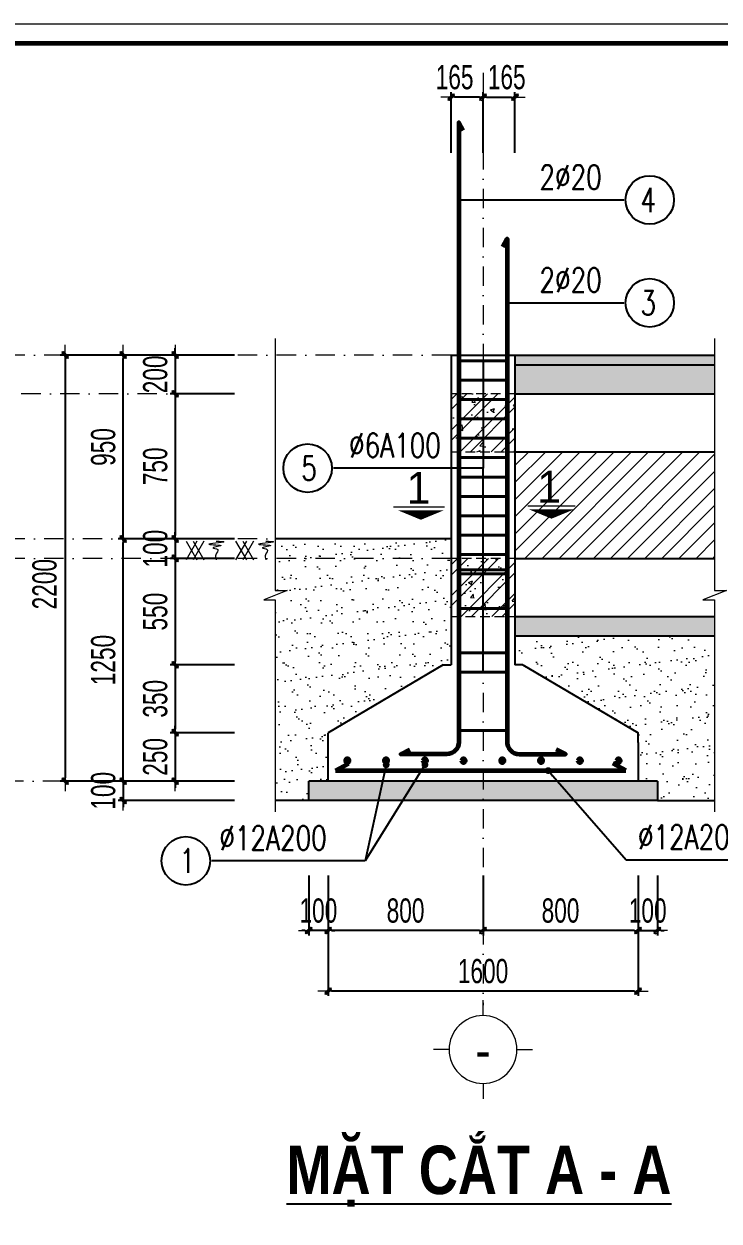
# Model space of a CAD drawing. Header units: millimetres. Extents: x -211129 to 461116, y -574633 to 115.
# Drawn here: x -91705 to -88117, y -537872 to -531691 of the extents above; entities that cross this region are included whole.
import ezdxf
from ezdxf.enums import TextEntityAlignment as Align

# ---------------------------------------------------------------- set-up
doc = ezdxf.new("R2010")
doc.units = ezdxf.units.MM
doc.header["$MEASUREMENT"] = 0
doc.header["$PDMODE"] = 32
doc.linetypes.add('DASHDOT', pattern=[1, 0.5, -0.25, 0, -0.25])
doc.linetypes.add('HIDDEN', pattern=[0.375, 0.25, -0.125])
doc.layers.get('Defpoints').update_dxf_attribs({"color": 1})
for name, color, linetype, lineweight in [('Khungten_LCDI', 7, 'Continuous', 5), ('LC Dim', 8, 'Continuous', 18), ('LC Hatch', 252, 'Continuous', 9), ('LC ISO', 153, 'Continuous', 13), ('LC Khac', 4, 'Continuous', 9), ('LC MANH DUT', 35, 'HIDDEN', 5), ('LC Net dam2', 6, 'Continuous', 40), ('LC Net dam3', 1, 'Continuous', 60), ('LC Net manh', 133, 'Continuous', 5), ('LC Net thay', 63, 'Continuous', 25), ('LC Net truc', 79, 'DASHDOT', 13), ('LC Text1', 3, 'Continuous', 20), ('LC Text2', 7, 'Continuous', 25)]:
    doc.layers.add(name, color=color, linetype=linetype, lineweight=lineweight)
doc.styles.add('HOATBIF', font='hoatbif.shx', dxfattribs={"width": 0.7})
doc.styles.add('Khungten', font='VHAVAN.TTF', dxfattribs={"width": 0.9, "height": 5000})
doc.styles.add('LC 1', font='VHAVANB.TTF')
doc.styles.add('LC 3', font='vnsimli.shx', dxfattribs={"width": 0.75})
doc.styles.add('LC3', font='VHARIALB.TTF', dxfattribs={"width": 0.8})
doc.styles.add('Title', font='VHBLACK.TTF', dxfattribs={"width": 0.8})
doc.dimstyles.new('1-100(1-50)', dxfattribs={"dimscale": 50, "dimtxt": 2.5, "dimasz": 0.35, "dimexe": 0.5, "dimexo": 0, "dimgap": 0.8, "dimtad": 1, "dimdec": 0, "dimzin": 0, "dimdsep": 46, "dimtxsty": 'HOATBIF', "dimblk1": 'DOT', "dimblk2": 'DOT', "dimsah": 1, "dimcen": -1, "dimdle": 1, "dimclrd": 256, "dimclre": 256, "dimclrt": 4, "dimadec": 3, "dimazin": 2, "dimtfac": 0.333333, "dimtdec": 0, "dimtix": 1, "dimtmove": 2, "dimatfit": 3, "dimldrblk": 'DOT', "dimfxl": 1, "dimtvp": 0.833333, "dimtolj": 1, "dimtzin": 0, "dimarcsym": 0})

# ---------------------------------------------------------------- blocks, each defined once
blk = doc.blocks.new('lcdi fix')
at = {"layer": 'Defpoints', "lineweight": 0}
blk.add_lwpolyline([(-1200, -14850), (-1200, 14850), (40800, 14850), (40800, -14850)], close=True, dxfattribs=at)
at = {"layer": 'Khungten_LCDI', "color": 5, "lineweight": 60}
blk.add_lwpolyline([(0, -14650), (0, 14650), (40600, 14650), (40600, -14650)], close=True, dxfattribs=at)
at = {"color": 7, "style": 'Khungten', "width": 0.8}
for tag, p in [('REVISION', (39499, -10746)), ('NGAYHT', (39546, -11609))]:
    blk.add_attdef(tag, text='', height=200, dxfattribs=at).set_placement(p, align=Align.CENTER)
at = {"layer": 'LC Text1', "color": 3, "style": 'LC 1', "width": 1.834006}
for tag, p, p2 in [('TENBANVE1', (36913, -8886), (40339, -8886)), ('TENBANVE2', (36913, -9562), (40339, -9562))]:
    blk.add_attdef(tag, text='', height=250, dxfattribs=at).set_placement(p, p2, align=Align.FIT)
at = {"layer": 'LC Text1', "style": 'Title', "width": 0.7}
blk.add_attdef('SOBANVE', text='', height=250, dxfattribs=at).set_placement((39562, -13896), align=Align.CENTER)
blk = doc.blocks.new('DOT')
at = {"layer": 'LC Dim'}
blk.add_line((-3, 0), (3, 0), dxfattribs=at)
at = {"layer": 'LC Dim', "color": 4}
blk.add_line((-1, -1), (1, 1), dxfattribs=at)
blk.add_lwpolyline([(0.5, 1), (-1, -0.5), (-0.5, -1), (1, 0.5)], close=True, dxfattribs=at)
blk = doc.blocks.new('*D130')
at = {"layer": 'Defpoints', "color": 0, "ltscale": 2, "transparency": 16777216}
for p in [(-89335, -536087.7), (-88535, -536087.7), (-89335, -536372.3)]:
    blk.add_point(p, dxfattribs=at)
at = {"layer": 'LC Dim', "lineweight": -2, "ltscale": 2, "transparency": 16777216}
for p, q in [((-89335, -536087.7), (-89335, -536397.3)), ((-88535, -536087.7), (-88535, -536397.3)), ((-88552.5, -536372.3), (-89317.5, -536372.3))]:
    blk.add_line(p, q, dxfattribs=at)
at = {"layer": 'LC Dim', "lineweight": -2, "ltscale": 2, "transparency": 16777216, "xscale": 17.5, "yscale": 17.5, "zscale": 17.5, "rotation": 180}
blk.add_blockref('DOT', (-89335, -536372.3), dxfattribs=at)
at = {"layer": 'LC Dim', "lineweight": -2, "ltscale": 2, "transparency": 16777216, "xscale": 17.5, "yscale": 17.5, "zscale": 17.5}
blk.add_blockref('DOT', (-88535, -536372.3), dxfattribs=at)
at = {"layer": 'LC Dim', "color": 4, "ltscale": 2, "transparency": 16777216, "insert": (-88935, -536269.8), "char_height": 125, "attachment_point": 5, "style": 'HOATBIF'}
blk.add_mtext('\\A1;800', dxfattribs=at)
blk = doc.blocks.new('_Dot')
at = {"color": 0, "linetype": 'ByBlock', "lineweight": -2}
blk.add_line((-0.5, 0), (-1, 0), dxfattribs=at)
at = {"color": 0, "linetype": 'ByBlock', "const_width": 0.5}
blk.add_lwpolyline([(-0.25, 0, 1), (0.25, 0, 1)], format="xyb", close=True, dxfattribs=at)
blk = doc.blocks.new('*D131')
at = {"layer": 'Defpoints', "color": 0, "ltscale": 2, "transparency": 16777216}
for p in [(-90135, -536087.7), (-89335, -536087.7), (-90135, -536372.3)]:
    blk.add_point(p, dxfattribs=at)
at = {"layer": 'LC Dim', "lineweight": -2, "ltscale": 2, "transparency": 16777216}
for p, q in [((-90135, -536087.7), (-90135, -536397.3)), ((-89335, -536087.7), (-89335, -536397.3)), ((-89352.5, -536372.3), (-90117.5, -536372.3))]:
    blk.add_line(p, q, dxfattribs=at)
at = {"layer": 'LC Dim', "lineweight": -2, "ltscale": 2, "transparency": 16777216, "xscale": 17.5, "yscale": 17.5, "zscale": 17.5, "rotation": 180}
blk.add_blockref('DOT', (-90135, -536372.3), dxfattribs=at)
at = {"layer": 'LC Dim', "lineweight": -2, "ltscale": 2, "transparency": 16777216, "xscale": 17.5, "yscale": 17.5, "zscale": 17.5}
blk.add_blockref('DOT', (-89335, -536372.3), dxfattribs=at)
at = {"layer": 'LC Dim', "color": 4, "ltscale": 2, "transparency": 16777216, "insert": (-89735, -536269.8), "char_height": 125, "attachment_point": 5, "style": 'HOATBIF'}
blk.add_mtext('\\A1;800', dxfattribs=at)
blk = doc.blocks.new('*D132')
at = {"layer": 'Defpoints', "color": 0, "ltscale": 2, "transparency": 16777216}
for p in [(-90135, -536087.7), (-88535, -536087.7), (-90135, -536684.8)]:
    blk.add_point(p, dxfattribs=at)
at = {"layer": 'LC Dim', "lineweight": -2, "ltscale": 2, "transparency": 16777216}
for p, q in [((-90135, -536087.7), (-90135, -536709.8)), ((-88535, -536087.7), (-88535, -536709.8)), ((-88552.5, -536684.8), (-90117.5, -536684.8))]:
    blk.add_line(p, q, dxfattribs=at)
at = {"layer": 'LC Dim', "lineweight": -2, "ltscale": 2, "transparency": 16777216, "xscale": 17.5, "yscale": 17.5, "zscale": 17.5, "rotation": 180}
blk.add_blockref('DOT', (-90135, -536684.8), dxfattribs=at)
at = {"layer": 'LC Dim', "lineweight": -2, "ltscale": 2, "transparency": 16777216, "xscale": 17.5, "yscale": 17.5, "zscale": 17.5}
blk.add_blockref('DOT', (-88535, -536684.8), dxfattribs=at)
at = {"layer": 'LC Dim', "color": 4, "ltscale": 2, "transparency": 16777216, "insert": (-89335, -536582.3), "char_height": 125, "attachment_point": 5, "style": 'HOATBIF'}
blk.add_mtext('\\A1;1600', dxfattribs=at)
blk = doc.blocks.new('*D133')
at = {"layer": 'Defpoints', "color": 0, "ltscale": 2, "transparency": 16777216}
for p in [(-88535, -536087.7), (-88435, -536087.7), (-88435, -536372.3)]:
    blk.add_point(p, dxfattribs=at)
at = {"layer": 'LC Dim', "lineweight": -2, "ltscale": 2, "transparency": 16777216}
for p, q in [((-88535, -536087.7), (-88535, -536397.3)), ((-88435, -536087.7), (-88435, -536397.3)), ((-88552.5, -536372.3), (-88570, -536372.3)), ((-88535, -536372.3), (-88435, -536372.3)), ((-88417.5, -536372.3), (-88400, -536372.3))]:
    blk.add_line(p, q, dxfattribs=at)
at = {"layer": 'LC Dim', "lineweight": -2, "ltscale": 2, "transparency": 16777216, "xscale": 17.5, "yscale": 17.5, "zscale": 17.5}
blk.add_blockref('DOT', (-88535, -536372.3), dxfattribs=at)
at = {"layer": 'LC Dim', "lineweight": -2, "ltscale": 2, "transparency": 16777216, "xscale": 17.5, "yscale": 17.5, "zscale": 17.5, "rotation": 180}
blk.add_blockref('DOT', (-88435, -536372.3), dxfattribs=at)
at = {"layer": 'LC Dim', "color": 4, "ltscale": 2, "transparency": 16777216, "insert": (-88485, -536269.8), "char_height": 125, "attachment_point": 5, "style": 'HOATBIF'}
blk.add_mtext('\\A1;100', dxfattribs=at)
blk = doc.blocks.new('*D134')
at = {"layer": 'Defpoints', "color": 0, "ltscale": 2, "transparency": 16777216}
for p in [(-90235, -536087.7), (-90135, -536087.7), (-90235, -536372.3)]:
    blk.add_point(p, dxfattribs=at)
at = {"layer": 'LC Dim', "lineweight": -2, "ltscale": 2, "transparency": 16777216}
for p, q in [((-90235, -536087.7), (-90235, -536397.3)), ((-90135, -536087.7), (-90135, -536397.3)), ((-90252.5, -536372.3), (-90270, -536372.3)), ((-90135, -536372.3), (-90235, -536372.3)), ((-90117.5, -536372.3), (-90100, -536372.3))]:
    blk.add_line(p, q, dxfattribs=at)
at = {"layer": 'LC Dim', "lineweight": -2, "ltscale": 2, "transparency": 16777216, "xscale": 17.5, "yscale": 17.5, "zscale": 17.5}
blk.add_blockref('DOT', (-90235, -536372.3), dxfattribs=at)
at = {"layer": 'LC Dim', "lineweight": -2, "ltscale": 2, "transparency": 16777216, "xscale": 17.5, "yscale": 17.5, "zscale": 17.5, "rotation": 180}
blk.add_blockref('DOT', (-90135, -536372.3), dxfattribs=at)
at = {"layer": 'LC Dim', "color": 4, "ltscale": 2, "transparency": 16777216, "insert": (-90185, -536269.8), "char_height": 125, "attachment_point": 5, "style": 'HOATBIF'}
blk.add_mtext('\\A1;100', dxfattribs=at)
blk = doc.blocks.new('TIEUDE1')
at = {"layer": 'LC Text2', "color": 7, "style": 'LC 1'}
blk.add_attdef('TIªU§Ò', text='', height=5, dxfattribs=at).set_placement((0, 0), align=Align.BOTTOM_CENTER)
blk.add_attdef('TL', text='', height=3, dxfattribs=at).set_placement((0, -2), align=Align.TOP_CENTER)
blk = doc.blocks.new('*D135')
at = {"layer": 'Defpoints', "color": 0, "ltscale": 2, "transparency": 16777216}
for p in [(-89500, -532069.2), (-89500, -532357.4), (-89335, -532357.4)]:
    blk.add_point(p, dxfattribs=at)
at = {"layer": 'LC Dim', "lineweight": -2, "ltscale": 2, "transparency": 16777216}
for p, q in [((-89500, -532357.4), (-89500, -532044.2)), ((-89335, -532357.4), (-89335, -532044.2)), ((-89352.5, -532069.2), (-89482.5, -532069.2))]:
    blk.add_line(p, q, dxfattribs=at)
at = {"layer": 'LC Dim', "lineweight": -2, "ltscale": 2, "transparency": 16777216, "xscale": 17.5, "yscale": 17.5, "zscale": 17.5, "rotation": 180}
blk.add_blockref('DOT', (-89500, -532069.2), dxfattribs=at)
at = {"layer": 'LC Dim', "lineweight": -2, "ltscale": 2, "transparency": 16777216, "xscale": 17.5, "yscale": 17.5, "zscale": 17.5}
blk.add_blockref('DOT', (-89335, -532069.2), dxfattribs=at)
at = {"layer": 'LC Dim', "color": 4, "ltscale": 2, "transparency": 16777216, "insert": (-89481.8, -531966.7), "char_height": 125, "attachment_point": 5, "style": 'HOATBIF'}
blk.add_mtext('\\A1;165', dxfattribs=at)
blk = doc.blocks.new('*D90')
at = {"layer": 'Defpoints', "color": 0, "ltscale": 2, "transparency": 16777216}
for p in [(-89170, -532069.2), (-89335, -532357.4), (-89170, -532357.4)]:
    blk.add_point(p, dxfattribs=at)
at = {"layer": 'LC Dim', "lineweight": -2, "ltscale": 2, "transparency": 16777216}
for p, q in [((-89335, -532357.4), (-89335, -532044.2)), ((-89170, -532357.4), (-89170, -532044.2)), ((-89317.5, -532069.2), (-89187.5, -532069.2))]:
    blk.add_line(p, q, dxfattribs=at)
at = {"layer": 'LC Dim', "lineweight": -2, "ltscale": 2, "transparency": 16777216, "xscale": 17.5, "yscale": 17.5, "zscale": 17.5, "rotation": 180}
blk.add_blockref('DOT', (-89335, -532069.2), dxfattribs=at)
at = {"layer": 'LC Dim', "lineweight": -2, "ltscale": 2, "transparency": 16777216, "xscale": 17.5, "yscale": 17.5, "zscale": 17.5}
blk.add_blockref('DOT', (-89170, -532069.2), dxfattribs=at)
at = {"layer": 'LC Dim', "color": 4, "ltscale": 2, "transparency": 16777216, "insert": (-89212.8, -531966.7), "char_height": 125, "attachment_point": 5, "style": 'HOATBIF'}
blk.add_mtext('\\A1;165', dxfattribs=at)
blk = doc.blocks.new('theptron1')
at = {"layer": 'LC Net dam3'}
for p, q in [((-0.5, 0), (0.5, 0)), ((-0.35, 0.35), (0.35, -0.35)), ((0.35, 0.35), (-0.35, -0.35)), ((0, 0.5), (0, -0.5))]:
    blk.add_line(p, q, dxfattribs=at)
blk.add_circle((0, 0), 0.5, dxfattribs=at)
blk = doc.blocks.new('*U59')
at = {"layer": 'LC Dim', "xscale": 19.6923076923333, "yscale": 19.6923076923333, "zscale": 19.6923076923333}
blk.add_blockref('theptron1', (0, 0), dxfattribs=at)
blk = doc.blocks.new('*U58')
at = {"layer": 'LC Dim', "color": 0, "linetype": 'ByBlock', "lineweight": -2}
for p in [(0, 0), (200, 0), (400, 0), (600, 0), (800, 0), (1000, 0), (1200, 0)]:
    blk.add_blockref('*U59', p, dxfattribs=at)
at = {"layer": 'LC Dim', "color": 0, "linetype": 'ByBlock', "lineweight": -2, "transparency": 16777216}
blk.add_blockref('*U59', (1400, 0), dxfattribs=at)
blk = doc.blocks.new('*D96')
at = {"layer": 'Defpoints', "color": 0, "ltscale": 2, "transparency": 16777216}
for p in [(-90618, -535600.6), (-91192.8, -535700.6), (-90618, -535700.6)]:
    blk.add_point(p, dxfattribs=at)
at = {"layer": 'LC Dim', "lineweight": -2, "ltscale": 2, "transparency": 16777216}
for p, q in [((-91192.8, -535583.1), (-91192.8, -535565.6)), ((-90618, -535600.6), (-91217.8, -535600.6)), ((-91192.8, -535600.6), (-91192.8, -535700.6)), ((-90618, -535700.6), (-91217.8, -535700.6)), ((-91192.8, -535718.1), (-91192.8, -535735.6))]:
    blk.add_line(p, q, dxfattribs=at)
at = {"layer": 'LC Dim', "lineweight": -2, "ltscale": 2, "transparency": 16777216, "xscale": 17.5, "yscale": 17.5, "zscale": 17.5}
for p, rotation in [((-91192.8, -535600.6), 270), ((-91192.8, -535700.6), 90)]:
    blk.add_blockref('DOT', p, dxfattribs=dict(at, rotation=rotation))
at = {"layer": 'LC Dim', "color": 4, "ltscale": 2, "transparency": 16777216, "insert": (-91295.3, -535650.6), "char_height": 125, "attachment_point": 5, "rotation": 90, "style": 'HOATBIF'}
blk.add_mtext('\\A1;100', dxfattribs=at)
blk = doc.blocks.new('*D97')
at = {"layer": 'Defpoints', "color": 0, "ltscale": 2, "transparency": 16777216}
for p in [(-91192.8, -534350.6), (-90618, -534350.6), (-90618, -535600.6)]:
    blk.add_point(p, dxfattribs=at)
at = {"layer": 'LC Dim', "lineweight": -2, "ltscale": 2, "transparency": 16777216}
for p, q in [((-90618, -534350.6), (-91217.8, -534350.6)), ((-91192.8, -535583.1), (-91192.8, -534368.1)), ((-90618, -535600.6), (-91217.8, -535600.6))]:
    blk.add_line(p, q, dxfattribs=at)
at = {"layer": 'LC Dim', "lineweight": -2, "ltscale": 2, "transparency": 16777216, "xscale": 17.5, "yscale": 17.5, "zscale": 17.5}
for p, rotation in [((-91192.8, -534350.6), 90), ((-91192.8, -535600.6), 270)]:
    blk.add_blockref('DOT', p, dxfattribs=dict(at, rotation=rotation))
at = {"layer": 'LC Dim', "color": 4, "ltscale": 2, "transparency": 16777216, "insert": (-91295.3, -534975.6), "char_height": 125, "attachment_point": 5, "rotation": 90, "style": 'HOATBIF'}
blk.add_mtext('\\A1;1250', dxfattribs=at)
blk = doc.blocks.new('*D98')
at = {"layer": 'Defpoints', "color": 0, "ltscale": 2, "transparency": 16777216}
for p in [(-91192.8, -533400.6), (-90618, -533400.6), (-90618, -534350.6)]:
    blk.add_point(p, dxfattribs=at)
at = {"layer": 'LC Dim', "lineweight": -2, "ltscale": 2, "transparency": 16777216}
for p, q in [((-90618, -533400.6), (-91217.8, -533400.6)), ((-91192.8, -534333.1), (-91192.8, -533418.1)), ((-90618, -534350.6), (-91217.8, -534350.6))]:
    blk.add_line(p, q, dxfattribs=at)
at = {"layer": 'LC Dim', "lineweight": -2, "ltscale": 2, "transparency": 16777216, "xscale": 17.5, "yscale": 17.5, "zscale": 17.5}
for p, rotation in [((-91192.8, -533400.6), 90), ((-91192.8, -534350.6), 270)]:
    blk.add_blockref('DOT', p, dxfattribs=dict(at, rotation=rotation))
at = {"layer": 'LC Dim', "color": 4, "ltscale": 2, "transparency": 16777216, "insert": (-91295.3, -533875.6), "char_height": 125, "attachment_point": 5, "rotation": 90, "style": 'HOATBIF'}
blk.add_mtext('\\A1;950', dxfattribs=at)
blk = doc.blocks.new('mat dat')
at = {"layer": 'LC Net manh'}
for p, q in [((2, 0), (3.73, -3)), ((3.73, 0), (2, -3)), ((3.15, 0), (4.88, -3)), ((4.88, 0), (3.15, -3))]:
    blk.add_line(p, q, dxfattribs=at)
blk.add_spline([(0, 0), (-1.21, -0.12), (1.21, -0.52), (-0.75, -0.75), (0.58, -1.1), (-0.23, -1.33), (0.06, -2.19), (0, -3)], degree=3, dxfattribs=at)
blk = doc.blocks.new('*U57')
at = {"layer": 'LC Khac', "xscale": 32.00000000005184, "yscale": 32.00000000005184, "zscale": 32.00000000005184}
blk.add_blockref('mat dat', (-56.7, 48), dxfattribs=at)
blk = doc.blocks.new('*U56')
at = {"layer": 'LC Dim', "color": 0, "linetype": 'ByBlock', "lineweight": -2}
for p in [(0, 0), (256, 0)]:
    blk.add_blockref('*U57', p, dxfattribs=at)
blk = doc.blocks.new('*D99')
at = {"layer": 'Defpoints', "color": 0, "ltscale": 2, "transparency": 16777216}
for p in [(-90618, -533400.6), (-91492.6, -535600.6), (-90618, -535600.6)]:
    blk.add_point(p, dxfattribs=at)
at = {"layer": 'LC Dim', "lineweight": -2, "ltscale": 2, "transparency": 16777216}
for p, q in [((-90618, -533400.6), (-91517.6, -533400.6)), ((-91492.6, -533418.1), (-91492.6, -535583.1)), ((-90618, -535600.6), (-91517.6, -535600.6))]:
    blk.add_line(p, q, dxfattribs=at)
at = {"layer": 'LC Dim', "lineweight": -2, "ltscale": 2, "transparency": 16777216, "xscale": 17.5, "yscale": 17.5, "zscale": 17.5}
for p, rotation in [((-91492.6, -533400.6), 90), ((-91492.6, -535600.6), 270)]:
    blk.add_blockref('DOT', p, dxfattribs=dict(at, rotation=rotation))
at = {"layer": 'LC Dim', "color": 4, "ltscale": 2, "transparency": 16777216, "insert": (-91598.3, -534583.8), "char_height": 125, "attachment_point": 5, "rotation": 90, "style": 'HOATBIF'}
blk.add_mtext('\\A1;2200', dxfattribs=at)
blk = doc.blocks.new('TTRUC')
at = {"layer": 'LC ISO'}
for p, q in [((0, 6.95), (0, 10.13)), ((-6.95, 0), (-10.13, 0)), ((6.95, 0), (10.13, 0)), ((0, -6.95), (0, -10.13))]:
    blk.add_line(p, q, dxfattribs=at)
at = {"layer": 'LC Net manh'}
blk.add_circle((0, 0), 6.95, dxfattribs=at)
blk = doc.blocks.new('*D101')
at = {"layer": 'Defpoints', "color": 0, "transparency": 16777216}
for p in [(-90618, -534450.6), (-90924.3, -535000.6), (-90618, -535000.6)]:
    blk.add_point(p, dxfattribs=at)
at = {"layer": 'LC Dim', "lineweight": -2, "transparency": 16777216}
for p, q in [((-90618, -534450.6), (-90949.3, -534450.6)), ((-90924.3, -534468.1), (-90924.3, -534983.1)), ((-90618, -535000.6), (-90949.3, -535000.6))]:
    blk.add_line(p, q, dxfattribs=at)
at = {"layer": 'LC Dim', "lineweight": -2, "transparency": 16777216, "xscale": 17.5, "yscale": 17.5, "zscale": 17.5}
for p, rotation in [((-90924.3, -534450.6), 90), ((-90924.3, -535000.6), 270)]:
    blk.add_blockref('DOT', p, dxfattribs=dict(at, rotation=rotation))
at = {"layer": 'LC Dim', "color": 4, "transparency": 16777216, "insert": (-91026.8, -534725.6), "char_height": 125, "attachment_point": 5, "rotation": 90, "style": 'HOATBIF'}
blk.add_mtext('\\A1;550', dxfattribs=at)
blk = doc.blocks.new('*D102')
at = {"layer": 'Defpoints', "color": 0, "transparency": 16777216}
for p in [(-90618, -535000.6), (-90924.3, -535350.6), (-90618, -535350.6)]:
    blk.add_point(p, dxfattribs=at)
at = {"layer": 'LC Dim', "lineweight": -2, "transparency": 16777216}
for p, q in [((-90618, -535000.6), (-90949.3, -535000.6)), ((-90924.3, -535018.1), (-90924.3, -535333.1)), ((-90618, -535350.6), (-90949.3, -535350.6))]:
    blk.add_line(p, q, dxfattribs=at)
at = {"layer": 'LC Dim', "lineweight": -2, "transparency": 16777216, "xscale": 17.5, "yscale": 17.5, "zscale": 17.5}
for p, rotation in [((-90924.3, -535000.6), 90), ((-90924.3, -535350.6), 270)]:
    blk.add_blockref('DOT', p, dxfattribs=dict(at, rotation=rotation))
at = {"layer": 'LC Dim', "color": 4, "transparency": 16777216, "insert": (-91026.8, -535175.6), "char_height": 125, "attachment_point": 5, "rotation": 90, "style": 'HOATBIF'}
blk.add_mtext('\\A1;350', dxfattribs=at)
blk = doc.blocks.new('*D103')
at = {"layer": 'Defpoints', "color": 0, "transparency": 16777216}
for p in [(-90618, -535350.6), (-90924.3, -535600.6), (-90618, -535600.6)]:
    blk.add_point(p, dxfattribs=at)
at = {"layer": 'LC Dim', "lineweight": -2, "transparency": 16777216}
for p, q in [((-90924.3, -535333.1), (-90924.3, -535315.6)), ((-90618, -535350.6), (-90949.3, -535350.6)), ((-90924.3, -535350.6), (-90924.3, -535600.6)), ((-90618, -535600.6), (-90949.3, -535600.6)), ((-90924.3, -535618.1), (-90924.3, -535635.6))]:
    blk.add_line(p, q, dxfattribs=at)
at = {"layer": 'LC Dim', "lineweight": -2, "transparency": 16777216, "xscale": 17.5, "yscale": 17.5, "zscale": 17.5}
for p, rotation in [((-90924.3, -535350.6), 270), ((-90924.3, -535600.6), 90)]:
    blk.add_blockref('DOT', p, dxfattribs=dict(at, rotation=rotation))
at = {"layer": 'LC Dim', "color": 4, "transparency": 16777216, "insert": (-91026.8, -535475.6), "char_height": 125, "attachment_point": 5, "rotation": 90, "style": 'HOATBIF'}
blk.add_mtext('\\A1;250', dxfattribs=at)
blk = doc.blocks.new('*D136')
at = {"layer": 'Defpoints', "color": 0, "transparency": 16777216}
for p in [(-90680.6, -534350.6), (-90924.3, -534450.6), (-90673.1, -534450.6)]:
    blk.add_point(p, dxfattribs=at)
at = {"layer": 'LC Dim', "lineweight": -2, "transparency": 16777216}
for p, q in [((-90680.6, -534350.6), (-90949.3, -534350.6)), ((-90924.3, -534333.1), (-90924.3, -534315.6)), ((-90924.3, -534350.6), (-90924.3, -534450.6)), ((-90673.1, -534450.6), (-90949.3, -534450.6)), ((-90924.3, -534468.1), (-90924.3, -534485.6))]:
    blk.add_line(p, q, dxfattribs=at)
at = {"layer": 'LC Dim', "lineweight": -2, "transparency": 16777216, "xscale": 17.5, "yscale": 17.5, "zscale": 17.5}
for p, rotation in [((-90924.3, -534350.6), 270), ((-90924.3, -534450.6), 90)]:
    blk.add_blockref('DOT', p, dxfattribs=dict(at, rotation=rotation))
at = {"layer": 'LC Dim', "color": 4, "transparency": 16777216, "insert": (-91026.8, -534400.6), "char_height": 125, "attachment_point": 5, "rotation": 90, "style": 'HOATBIF'}
blk.add_mtext('\\A1;100', dxfattribs=at)
blk = doc.blocks.new('*D137')
at = {"layer": 'Defpoints', "color": 0, "transparency": 16777216}
for p in [(-90618, -533400.6), (-90924.3, -533600.6), (-90618, -533600.6)]:
    blk.add_point(p, dxfattribs=at)
at = {"layer": 'LC Dim', "lineweight": -2, "transparency": 16777216}
for p, q in [((-90924.3, -533383.1), (-90924.3, -533365.6)), ((-90618, -533400.6), (-90949.3, -533400.6)), ((-90924.3, -533400.6), (-90924.3, -533600.6)), ((-90618, -533600.6), (-90949.3, -533600.6)), ((-90924.3, -533618.1), (-90924.3, -533635.6))]:
    blk.add_line(p, q, dxfattribs=at)
at = {"layer": 'LC Dim', "lineweight": -2, "transparency": 16777216, "xscale": 17.5, "yscale": 17.5, "zscale": 17.5}
for p, rotation in [((-90924.3, -533400.6), 270), ((-90924.3, -533600.6), 90)]:
    blk.add_blockref('DOT', p, dxfattribs=dict(at, rotation=rotation))
at = {"layer": 'LC Dim', "color": 4, "transparency": 16777216, "insert": (-91026.8, -533500.6), "char_height": 125, "attachment_point": 5, "rotation": 90, "style": 'HOATBIF'}
blk.add_mtext('\\A1;200', dxfattribs=at)
blk = doc.blocks.new('*D138')
at = {"layer": 'Defpoints', "color": 0, "transparency": 16777216}
for p in [(-90618, -533600.6), (-90924.3, -534350.6), (-90618, -534350.6)]:
    blk.add_point(p, dxfattribs=at)
at = {"layer": 'LC Dim', "lineweight": -2, "transparency": 16777216}
for p, q in [((-90618, -533600.6), (-90949.3, -533600.6)), ((-90924.3, -533618.1), (-90924.3, -534333.1)), ((-90618, -534350.6), (-90949.3, -534350.6))]:
    blk.add_line(p, q, dxfattribs=at)
at = {"layer": 'LC Dim', "lineweight": -2, "transparency": 16777216, "xscale": 17.5, "yscale": 17.5, "zscale": 17.5}
for p, rotation in [((-90924.3, -533600.6), 90), ((-90924.3, -534350.6), 270)]:
    blk.add_blockref('DOT', p, dxfattribs=dict(at, rotation=rotation))
at = {"layer": 'LC Dim', "color": 4, "transparency": 16777216, "insert": (-91026.8, -533975.6), "char_height": 125, "attachment_point": 5, "rotation": 90, "style": 'HOATBIF'}
blk.add_mtext('\\A1;750', dxfattribs=at)

msp = doc.modelspace()

# ---------------------------------------------------------------- hatches: boundary and pattern name
at = {"layer": 'LC Hatch', "ltscale": 250}
h = msp.add_hatch(dxfattribs=at)
h.set_pattern_fill('AR-CONC', color=256, scale=10, style=0)
h.set_pattern_definition([(50, (-32734.67, -81025.824), (71.726018, -6.2752135), [7.5, -82.5]), (355, (-32734.67, -81025.824), (-13.875133, 75.219213), [6, -66]), (100.4514, (-32728.69, -81026.35), (57.850938, 68.943954), [6.374019, -70.114211]), (46.1842, (-32734.67, -81005.82), (106.724105, -16.551901), [11.25, -123.75]), (96.6356, (-32725.78, -81007.2), (93.46627, 97.411787), [9.56103, -105.1713]), (351.1842, (-32734.67, -81005.82), (93.466195, 97.41186), [9, -99]), (21, (-32724.67, -81010.824), (59.690705, -40.261889), [7.5, -82.5]), (326, (-32724.67, -81010.824), (24.331533, 72.515005), [6, -66]), (71.4514, (-32719.695, -81014.18), (84.022263, 32.25305), [6.374019, -70.114211]), (37.5, (-32734.67, -81025.824), (1.2159855, 33.2893854), [0, -65.2, 0, -67, 0, -66.25]), (7.5, (-32734.67, -81025.824), (26.3069537, 39.4411712), [0, -38.2, 0, -63.7, 0, -25.25]), (327.5, (-32756.97, -81025.824), (53.3822436, -2.2554872), [0, -25, 0, -78, 0, -103.5]), (317.5, (-32766.97, -81025.824), (58.318617, 10.010498), [0, -32.5, 0, -51.8, 0, -73.5])])
h.paths.add_polyline_path([(-88139.6, -534750.6), (-89170, -534750.6), (-89170, -534850.6), (-88139.6, -534850.6)])
h.paths.add_polyline_path([(-88139.6, -533400.6), (-89170, -533400.6), (-89170, -533450.6), (-88139.6, -533450.6)])
h = msp.add_hatch(dxfattribs=at)
h.set_pattern_fill('BTCT', color=256, scale=30)
h.set_pattern_definition([(50, (-32948.89, -1e-10), (215.178055, -18.82564), [22.5, -247.5]), (355, (-32948.89, -1e-10), (-41.6254, 225.65764), [18, -198]), (100.4514, (-32930.96, -1.57), (173.552815, 206.83186), [19.12206, -210.34263]), (46.1842, (-32948.9, 60), (320.17231, -49.6557), [33.75, -371.25]), (96.6356, (-32922.2, 55.86), (280.39881, 292.23536), [28.68309, -315.5139]), (351.1842, (-32948.9, 60), (280.39858, 292.23558), [27, -297]), (21, (-32918.89, 45), (179.072116, -120.78567), [22.5, -247.5]), (326, (-32918.89, 45), (72.9946, 217.54501), [18, -198]), (71.4514, (-32903.96, 34.93), (252.06679, 96.75915), [19.12206, -210.34263]), (37.5, (-32948.89, -1e-10), (3.647957, 99.868156), [0, -195.6, 0, -201, 0, -198.75]), (7.5, (-32948.89, -1e-10), (78.920861, 118.323514), [0, -114.6, 0, -191.1, 0, -75.75]), (327.5, (-33015.79, -1e-10), (160.146731, -6.766462), [0, -75, 0, -234, 0, -310.5]), (317.5, (-33045.79, -1e-10), (174.95585, 30.031495), [0, -97.5, 0, -155.4, 0, -220.5]), (45, (-32948.89, -1e-10), (-79.549513, 79.549513), []), (45, (-32895.85, -1e-10), (-79.549513, 79.549513), [])])
h.paths.add_polyline_path([(-88139.6, -533450.6), (-89170, -533450.6), (-89170, -533600.6), (-88139.6, -533600.6)])
h.paths.add_polyline_path([(-84140.7, -533450.6), (-85071.1, -533450.6), (-85071.1, -533600.6), (-84140.7, -533600.6)])
at = {"layer": 'LC Hatch', "ltscale": 2}
h = msp.add_hatch(dxfattribs=at)
h.set_pattern_fill('BTCT', color=256, scale=30)
h.set_pattern_definition([(50, (-32734.67, -81025.82), (215.178055, -18.82564), [22.5, -247.5]), (355, (-32734.67, -81025.82), (-41.6254, 225.65764), [18, -198]), (100.4514, (-32716.74, -81027.4), (173.55281, 206.83186), [19.12206, -210.34263]), (46.1842, (-32734.67, -80965.82), (320.17231, -49.6557), [33.75, -371.25]), (96.6356, (-32708, -80969.96), (280.39881, 292.23536), [28.68309, -315.5139]), (351.1842, (-32734.67, -80965.82), (280.39858, 292.23558), [27, -297]), (21, (-32704.67, -80980.82), (179.072116, -120.78567), [22.5, -247.5]), (326, (-32704.67, -80980.82), (72.9946, 217.54501), [18, -198]), (71.4514, (-32689.75, -80990.9), (252.06679, 96.75915), [19.12206, -210.34263]), (37.5, (-32734.67, -81025.824), (3.647957, 99.868156), [0, -195.6, 0, -201, 0, -198.75]), (7.5, (-32734.67, -81025.82), (78.92086, 118.323514), [0, -114.6, 0, -191.1, 0, -75.75]), (327.5, (-32801.57, -81025.824), (160.146731, -6.766462), [0, -75, 0, -234, 0, -310.5]), (317.5, (-32831.57, -81025.82), (174.95585, 30.031495), [0, -97.5, 0, -155.4, 0, -220.5]), (45, (-32734.67, -81025.82), (-79.549513, 79.549513), []), (45, (-32681.64, -81025.82), (-79.549513, 79.549513), [])])
h.paths.add_polyline_path([(-89500, -533900.6), (-89170, -533900.6), (-89170, -533600.6), (-89500, -533600.6)])
at = {"layer": 'LC Hatch', "ltscale": 250}
h = msp.add_hatch(dxfattribs=at)
h.set_pattern_fill('ANSI31', color=256, scale=500)
h.set_pattern_definition([(45, (-32734.67, -81025.824), (-44.194174, 44.194174), [])])
h.paths.add_polyline_path([(-88139.6, -533900.6), (-89170, -533900.6), (-89170, -534400.6), (-89170, -534450.6), (-88139.6, -534450.6)])
h.paths.add_polyline_path([(-89097.7, -534204.6), (-88890.2, -534204.6), (-88890.2, -533957.1), (-89097.7, -533957.1)], flags=24)
h = msp.add_hatch(dxfattribs=at)
h.set_pattern_fill('AR-SAND', color=256, scale=60)
h.set_pattern_definition([(37.5, (-32734.67, -81025.82), (-3.779601, 115.609426), [0, -91.2, 0, -102, 0, -97.5]), (7.5, (-32734.67, -81025.82), (106.1866, 169.328764), [0, -49.2, 0, -82.2, 0, -31.5]), (327.5, (-32808.47, -81025.82), (186.848512, 0.339543), [0, -30, 0, -108, 0, -141]), (317.5, (-32808.47, -81025.82), (180.367596, 52.660534), [0, -15, 0, -70.8, 0, -81])])
h.paths.add_polyline_path([(-89500, -534450.6), (-90407.4, -534450.6), (-90407.4, -534616.7), (-90345.7, -534616.7), (-90467.4, -534665), (-90407.4, -534665), (-90407.4, -535700.6), (-90235, -535700.6), (-90235, -535600.6), (-90135, -535600.6), (-90135, -535350.6), (-89540, -535000.6), (-89500, -535000.6)])
h.paths.add_polyline_path([(-89500, -534400.6), (-89500, -534350.6), (-90407.4, -534350.6), (-90407.4, -534450.6), (-89500, -534450.6)])
h.paths.add_polyline_path([(-88139.6, -534850.6), (-89170, -534850.6), (-89170, -535000.6), (-89130, -535000.6), (-88535, -535350.6), (-88535, -535400.6), (-88535, -535600.6), (-88435, -535600.6), (-88435, -535700.6), (-88139.6, -535700.6)])
at = {"layer": 'LC Hatch', "ltscale": 2}
h = msp.add_hatch(dxfattribs=at)
h.set_pattern_fill('BTCT', color=256, scale=30)
h.set_pattern_definition([(50, (-32734.67, -80925.82), (215.178055, -18.82564), [22.5, -247.5]), (355, (-32734.67, -80925.82), (-41.6254, 225.65764), [18, -198]), (100.4514, (-32716.74, -80927.4), (173.55281, 206.83186), [19.12206, -210.34263]), (46.1842, (-32734.67, -80865.82), (320.17231, -49.6557), [33.75, -371.25]), (96.6356, (-32708, -80869.96), (280.39881, 292.23536), [28.68309, -315.5139]), (351.1842, (-32734.67, -80865.82), (280.39858, 292.23558), [27, -297]), (21, (-32704.67, -80880.82), (179.072116, -120.78567), [22.5, -247.5]), (326, (-32704.67, -80880.82), (72.9946, 217.54501), [18, -198]), (71.4514, (-32689.75, -80890.9), (252.06679, 96.75915), [19.12206, -210.34263]), (37.5, (-32734.67, -80925.824), (3.647957, 99.868156), [0, -195.6, 0, -201, 0, -198.75]), (7.5, (-32734.67, -80925.82), (78.92086, 118.323514), [0, -114.6, 0, -191.1, 0, -75.75]), (327.5, (-32801.57, -80925.824), (160.146731, -6.766462), [0, -75, 0, -234, 0, -310.5]), (317.5, (-32831.57, -80925.82), (174.95585, 30.031495), [0, -97.5, 0, -155.4, 0, -220.5]), (45, (-32734.67, -80925.82), (-79.549513, 79.549513), []), (45, (-32681.64, -80925.82), (-79.549513, 79.549513), [])])
h.paths.add_polyline_path([(-89500, -534750.6), (-89170, -534750.6), (-89170, -534450.6), (-89500, -534450.6)])
h = msp.add_hatch(dxfattribs=at)
h.set_pattern_fill('AR-CONC', color=256, scale=10, style=0)
h.set_pattern_definition([(50, (-188551.18, -357641.21), (71.726018, -6.275213), [7.5, -82.5]), (355, (-188551.18, -357641.21), (-13.875133, 75.219213), [6, -66]), (100.4514, (-188545.2, -357641.73), (57.850938, 68.943954), [6.37402, -70.11421]), (46.1842, (-188551.18, -357621.21), (106.724105, -16.5519), [11.25, -123.75]), (96.6356, (-188542.28, -357622.59), (93.46627, 97.411787), [9.56103, -105.1713]), (351.1842, (-188551.18, -357621.21), (93.466195, 97.41186), [9, -99]), (21, (-188541.18, -357626.21), (59.690705, -40.261889), [7.5, -82.5]), (326, (-188541.18, -357626.21), (24.331533, 72.515005), [6, -66]), (71.4514, (-188536.204, -357629.565), (84.022263, 32.25305), [6.37402, -70.11421]), (37.5, (-188551.178, -357641.21), (1.2159855, 33.2893854), [0, -65.2, 0, -67, 0, -66.25]), (7.5, (-188551.178, -357641.21), (26.306954, 39.441171), [0, -38.2, 0, -63.7, 0, -25.25]), (327.5, (-188573.478, -357641.21), (53.3822436, -2.255487), [0, -25, 0, -78, 0, -103.5]), (317.5, (-188583.48, -357641.21), (58.318617, 10.010498), [0, -32.5, 0, -51.8, 0, -73.5])])
h.paths.add_polyline_path([(-90235, -535600.6), (-88435, -535600.6), (-88435, -535700.6), (-90235, -535700.6)])

# ---------------------------------------------------------------- linework, layer by layer
at = {"layer": 'LC Khac', "color": 1, "ltscale": 2}
for p, q in [((-89797.1, -534184.4), (-89534.5, -534184.4)), ((-89102.9, -534178.8), (-88860.2, -534178.8))]:
    msp.add_line(p, q, dxfattribs=at)
for points in [[(-89655.9, -534251.4, 0, 235.7, 0), (-89655.9, -534202.7, 137.5, 137.5, 0)], [(-88981.5, -534245.8, 0, 235.7, 0), (-88981.5, -534197.1, 137.5, 137.5, 0)]]:
    msp.add_lwpolyline(points, format="xyseb", dxfattribs=at)
at = {"layer": 'LC MANH DUT', "ltscale": 200}
for points in [[(-89500, -533900.6), (-89170, -533900.6), (-89170, -533600.6), (-89500, -533600.6)], [(-89500, -534750.6), (-89170, -534750.6), (-89170, -534450.6), (-89500, -534450.6)]]:
    msp.add_lwpolyline(points, close=True, dxfattribs=at)
at = {"layer": 'LC Net dam2', "ltscale": 2}
for p, q in [((-89460, -533430.6), (-89210, -533430.6)), ((-89460, -533530.6), (-89210, -533530.6)), ((-89460, -533530.6), (-89210, -533530.6)), ((-89460, -533630.6), (-89210, -533630.6)), ((-89460, -533630.6), (-89210, -533630.6)), ((-89460, -533730.6), (-89210, -533730.6)), ((-89460, -533730.6), (-89210, -533730.6)), ((-89460, -533830.6), (-89210, -533830.6)), ((-89460, -533830.6), (-89210, -533830.6)), ((-89460, -533930.6), (-89210, -533930.6)), ((-89460, -533930.6), (-89210, -533930.6)), ((-89460, -534030.6), (-89210, -534030.6)), ((-89460, -534030.6), (-89210, -534030.6)), ((-89460, -534130.6), (-89210, -534130.6)), ((-89460, -534130.6), (-89210, -534130.6)), ((-89460, -534230.6), (-89210, -534230.6)), ((-89460, -534230.6), (-89210, -534230.6)), ((-89460, -534330.6), (-89210, -534330.6)), ((-89460, -534330.6), (-89210, -534330.6)), ((-89460, -534430.6), (-89210, -534430.6)), ((-89460, -534430.6), (-89210, -534430.6)), ((-89460, -534509), (-89210, -534509)), ((-89460, -534509), (-89210, -534509)), ((-89460, -534530.6), (-89210, -534530.6)), ((-89460, -534530.6), (-89210, -534530.6)), ((-89460, -534709), (-89210, -534709)), ((-89460, -534709), (-89210, -534709)), ((-89460, -534939), (-89210, -534939)), ((-89460, -534939), (-89210, -534939)), ((-89460, -535039), (-89210, -535039)), ((-89460, -535039), (-89210, -535039)), ((-89460, -535339), (-89210, -535339))]:
    msp.add_line(p, q, dxfattribs=at)
at = {"layer": 'LC Net dam3'}
for p, q in [((-90096.8, -535546.4), (-90029.8, -535510.3)), ((-88597.8, -535546.4), (-88664.9, -535510.3)), ((-90096.8, -535546.4), (-88597.8, -535546.4))]:
    msp.add_line(p, q, dxfattribs=at)
msp.add_lwpolyline([(-89437.1, -532241.7), (-89460, -532200.6), (-89460, -535399.2), (-89460, -535399.2, -0.414214), (-89522.5, -535461.8), (-89760.2, -535461.8), (-89712.6, -535438.3)], format="xyb", dxfattribs=at)
for points in [[(-89232.8, -532841.7), (-89210, -532800.6), (-89210, -535403.8)], [(-89147.4, -535461.8), (-88909.7, -535461.8), (-88957.3, -535438.3)]]:
    msp.add_lwpolyline(points, dxfattribs=at)
msp.add_arc((-89147.3, -535398.9), 62.9, 175.50984, 269.87575, dxfattribs=at)
at = {"layer": 'LC Net manh', "ltscale": 2}
for points in [[(-90407.4, -533315.2), (-90407.4, -534616.7), (-90345.7, -534616.7), (-90467.4, -534665), (-90407.4, -534665), (-90407.4, -535759.5)], [(-88139.6, -533315.2), (-88139.6, -534616.7), (-88078, -534616.7), (-88199.6, -534665), (-88139.6, -534665), (-88139.6, -535759.5)]]:
    msp.add_lwpolyline(points, dxfattribs=at)
at = {"layer": 'LC Net thay', "linetype": 'Continuous', "ltscale": 1000}
for p, q in [((-89500, -533400.6), (-89170, -533400.6)), ((-89500, -533400.6), (-89500, -534400.6)), ((-89170, -533400.6), (-89170, -534400.6)), ((-89170, -533400.6), (-88139.6, -533400.6)), ((-89170, -533450.6), (-88139.6, -533450.6)), ((-89170, -533600.6), (-88139.6, -533600.6)), ((-89170, -533900.6), (-88139.6, -533900.6)), ((-89500, -534350.6), (-90407.4, -534350.6)), ((-89500, -534400.6), (-89500, -535000.6)), ((-89170, -534400.6), (-89170, -535000.6)), ((-89540, -535000.6), (-90135, -535350.6)), ((-89540, -535000.6), (-89500, -535000.6)), ((-89130, -535000.6), (-89170, -535000.6)), ((-89130, -535000.6), (-88535, -535350.6)), ((-90135, -535600.6), (-90135, -535350.6)), ((-88535, -535400.6), (-88535, -535350.6)), ((-88535, -535400.6), (-88535, -535600.6)), ((-88435, -535600.6), (-90235, -535600.6)), ((-90235, -535700.6), (-90235, -535600.6)), ((-88535, -535600.6), (-90135, -535600.6)), ((-88435, -535600.6), (-88435, -535700.6)), ((-90235, -535700.6), (-90407.4, -535700.6)), ((-88435, -535700.6), (-90235, -535700.6)), ((-88435, -535700.6), (-90235, -535700.6)), ((-88435, -535700.6), (-88139.6, -535700.6))]:
    msp.add_line(p, q, dxfattribs=at)
at = {"layer": 'LC Net thay', "ltscale": 750}
for p, q in [((-89170, -534450.6), (-88139.6, -534450.6)), ((-89170, -534750.6), (-88139.6, -534750.6)), ((-89170, -534850.6), (-88139.6, -534850.6))]:
    msp.add_line(p, q, dxfattribs=at)
at = {"layer": 'LC Net truc', "ltscale": 200}
for p, q in [((-89335, -531942.9), (-89335, -536756.9)), ((-89500, -533400.6), (-92638.8, -533400.6)), ((-90618, -533600.6), (-92638.8, -533600.6)), ((-89500, -534350.6), (-92638.8, -534350.6)), ((-89500, -534450.6), (-92638.8, -534450.6)), ((-90706.3, -535600.6), (-92638.8, -535600.6))]:
    msp.add_line(p, q, dxfattribs=at)
at = {"layer": 'LC Text2', "ltscale": 100}
for centre in [(-88474.4, -532600.1), (-88474.4, -533131.4), (-90240.5, -533984.8), (-90869.2, -536012.4)]:
    msp.add_circle(centre, 125, dxfattribs=at)

# ---------------------------------------------------------------- block references
at = {"layer": 'LC Dim', "xscale": -1}
msp.add_blockref('*U56', (-90512.8, -534409.5), dxfattribs=at)
at = {"layer": 'LC Dim', "extrusion": (0, 0, -1), "zscale": -1}
msp.add_blockref('*U58', (88635.6, -535494.8), dxfattribs=at)
at = {"layer": 'LC ISO', "xscale": -25.19610424696835, "yscale": 25.19610424696835, "zscale": 25.19610424696835}
msp.add_blockref('TTRUC', (-89335, -536986.7), dxfattribs=at)
at = {"layer": 'LC Net thay', "xscale": 0.5000000000000013, "yscale": 0.5000000000000013, "zscale": 0.5000000000000013}
msp.add_blockref('lcdi fix', (-98809.4, -539116.2), dxfattribs=at)
at = {"layer": 'LC Text2'}
ref = msp.add_blockref('TIEUDE1', (-89337.6, -537808.1), dxfattribs=dict(at, xscale=-50.8, yscale=50.8, zscale=50.8))
ref.add_attrib('TIªU§Ò', '%%UmÆt c¾t A - A', dxfattribs={"color": 7, "height": 250.16, "style": 'LC3', "width": 0.8}).set_placement((-89356.3, -537808.1), align=Align.BOTTOM_CENTER)

# ---------------------------------------------------------------- texts
at = {"ltscale": 2, "style": 'LC 1'}
for p in [(-89668.3, -534086.5), (-88994, -534080.9)]:
    msp.add_attdef('1', text='B', height=165, dxfattribs=at).set_placement(p, align=Align.MIDDLE_CENTER)
at = {"layer": 'LC Text1', "ltscale": 0.2, "style": 'LC 1', "width": 0.9}
msp.add_text('-', height=197.3, dxfattribs=at).set_placement((-89334.8, -537147.2), align=Align.BOTTOM_CENTER)
at = {"layer": 'LC Text2', "linetype": 'ByBlock', "style": 'LC 3', "width": 0.75}
for s, p in [('2%%C20', (-89043.6, -532544.7)), ('2%%C20', (-89043.6, -533076)), ('%%C6A100', (-90026.8, -533929.3)), ('%%C12A200', (-90696.3, -535957)), ('%%C12A200', (-88535.4, -535952))]:
    msp.add_text(s, height=125, dxfattribs=at).set_placement(p)
at = {"layer": 'LC Text2', "ltscale": 100, "style": 'LC 3', "width": 0.75}
for s, p in [('4', (-88482, -532600.1)), ('3', (-88482, -533131.4)), ('5', (-90232.9, -533984.8)), ('1', (-90861.7, -536012.4))]:
    msp.add_text(s, height=125, dxfattribs=at).set_placement(p, align=Align.MIDDLE_CENTER)

# ---------------------------------------------------------------- dimensions: what is measured, and where the dimension line sits
at = {"layer": 'LC Dim', "ltscale": 2}
for base, p1, p2, angle, picture, middle in [((-89500, -532069.2), (-89335, -532357.4), (-89500, -532357.4), 180, '*D135', (-89481.8, -531966.7)), ((-91492.6, -535600.6), (-90618, -533400.6), (-90618, -535600.6), 90, '*D99', (-91598.3, -534583.8))]:
    dim = msp.add_linear_dim(base=base, p1=p1, p2=p2, angle=angle, dimstyle='1-100(1-50)', dxfattribs=at)
    dim.commit()
    dim.dimension.update_dxf_attribs({"geometry": picture, "text_midpoint": middle, "dimtype": 160})
dim = msp.add_linear_dim(base=(-89170, -532069.2), p1=(-89335, -532357.4), p2=(-89170, -532357.4), dimstyle='1-100(1-50)', dxfattribs=at)
dim.commit()
dim.dimension.update_dxf_attribs({"geometry": '*D90', "text_midpoint": (-89212.8, -531966.7), "dimtype": 160})
for base, p1, p2, angle, picture, middle in [((-91192.8, -533400.6), (-90618, -534350.6), (-90618, -533400.6), 90, '*D98', (-91295.3, -533875.6)), ((-91192.8, -534350.6), (-90618, -535600.6), (-90618, -534350.6), 90, '*D97', (-91295.3, -534975.6)), ((-91192.8, -535700.6), (-90618, -535600.6), (-90618, -535700.6), 90, '*D96', (-91295.3, -535650.6)), ((-90235, -536372.3), (-90135, -536087.7), (-90235, -536087.7), 180, '*D134', (-90185, -536269.8)), ((-90135, -536372.3), (-89335, -536087.7), (-90135, -536087.7), 180, '*D131', (-89735, -536269.8)), ((-90135, -536684.8), (-88535, -536087.7), (-90135, -536087.7), 180, '*D132', (-89335, -536582.3)), ((-89335, -536372.3), (-88535, -536087.7), (-89335, -536087.7), 180, '*D130', (-88935, -536269.8)), ((-88435, -536372.3), (-88535, -536087.7), (-88435, -536087.7), 180, '*D133', (-88485, -536269.8))]:
    dim = msp.add_linear_dim(base=base, p1=p1, p2=p2, angle=angle, dimstyle='1-100(1-50)', dxfattribs=at)
    dim.commit()
    dim.dimension.update_dxf_attribs({"geometry": picture, "text_midpoint": middle})
at = {"layer": 'LC Dim'}
for base, p1, p2, picture, middle in [((-90924.3, -533600.6), (-90618, -533400.6), (-90618, -533600.6), '*D137', (-91026.8, -533500.6)), ((-90924.3, -534350.6), (-90618, -533600.6), (-90618, -534350.6), '*D138', (-91026.8, -533975.6)), ((-90924.3, -534450.6), (-90680.6, -534350.6), (-90673.1, -534450.6), '*D136', (-91026.8, -534400.6)), ((-90924.3, -535000.6), (-90618, -534450.6), (-90618, -535000.6), '*D101', (-91026.8, -534725.6)), ((-90924.3, -535350.6), (-90618, -535000.6), (-90618, -535350.6), '*D102', (-91026.8, -535175.6)), ((-90924.3, -535600.6), (-90618, -535350.6), (-90618, -535600.6), '*D103', (-91026.8, -535475.6))]:
    dim = msp.add_linear_dim(base=base, p1=p1, p2=p2, angle=90, dimstyle='1-100(1-50)', dxfattribs=at)
    dim.commit()
    dim.dimension.update_dxf_attribs({"geometry": picture, "text_midpoint": middle})

# ---------------------------------------------------------------- leaders
at = {"layer": 'LC Dim', "ltscale": 2}
for points, override in [([(-89460, -532600.1), (-89246.2, -532600.1), (-88608.2, -532600.1)], {"dimasz": 0.15}), ([(-89210, -533131.4), (-88995.6, -533131.4), (-88608.2, -533131.4)], {"dimasz": 0.15}), ([(-89335, -533430.6), (-89335, -533984.8), (-90106.7, -533984.8)], {"dimasz": 0.15}), ([(-89335, -535039), (-89335, -533984.8), (-90106.7, -533984.8)], {"dimasz": 0.15}), ([(-89635, -535516.4), (-89942.9, -536012.4), (-90735.5, -536012.4)], {"dimasz": 0.7}), ([(-89835, -535516.4), (-89942.9, -536012.4), (-90735.5, -536012.4)], {"dimasz": 0.7}), ([(-88998.8, -535546.4), (-88595.8, -536007.4), (-87934.2, -536007.4)], {"dimasz": 0.7})]:
    msp.add_leader(points, dimstyle='1-100(1-50)', override=override, dxfattribs=at)

doc.saveas('drawing.dxf')
